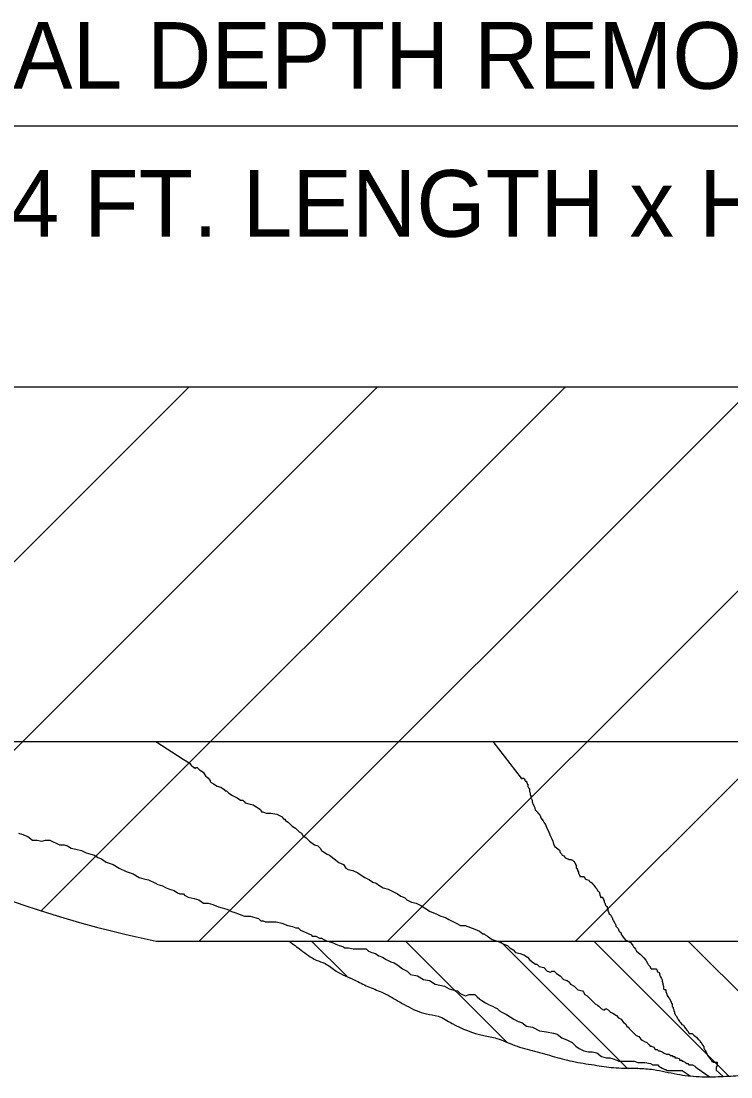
# Model space of a CAD drawing. Extents: x 101733 to 102413, y 98662 to 99115.
# Drawn here: x 101902.91 to 101934.82, y 98988.54 to 99036.04 of the extents above; entities that cross this region are included whole.
import ezdxf

# ---------------------------------------------------------------- set-up
doc = ezdxf.new("R2010")
doc.units = 0
for name, color, linetype in [('Design_PR_Roadway Dimensions', 7, 'Continuous'), ('Level 27', 7, 'Continuous'), ('Level 43', 7, 'Continuous'), ('Level 54', 7, 'Continuous'), ('Topo_Building', 7, 'Continuous'), ('Topo_EOP', 7, 'Continuous')]:
    doc.layers.add(name, color=color, linetype=linetype)

msp = doc.modelspace()

# ---------------------------------------------------------------- linework, layer by layer
at = {"layer": 'Level 27'}
for p, q in [((101875.058, 99019.588), (101994.759, 99019.586)), ((101908.976, 98994.647), (101960.846, 98994.647))]:
    msp.add_line(p, q, dxfattribs=at)
msp.add_arc((101919.268, 99044.179), 50.589, 209.0868, 258.2595, dxfattribs=at)
msp.add_spline([(101914.961, 98994.647), (101915.496, 98994.244), (101916.178, 98993.797), (101916.573, 98993.638), (101917.08, 98993.298), (101917.89, 98992.903), (101918.496, 98992.608), (101919.127, 98992.349), (101919.498, 98992.161), (101920.232, 98991.742), (101921.134, 98991.375), (101921.657, 98991.268), (101922.287, 98990.948), (101923.707, 98990.402), (101924.294, 98990.27), (101925.104, 98989.955), (101925.998, 98989.692), (101926.899, 98989.448), (101927.817, 98989.217), (101928.795, 98989.057), (101929.661, 98988.949), (101930.634, 98988.925), (101931.348, 98988.87), (101932.402, 98988.662), (101933.395, 98988.554), (101934.369, 98988.554), (101935.266, 98988.61), (101935.949, 98988.662), (101936.475, 98988.69), (101937.509, 98988.714), (101938.849, 98988.77), (101939.556, 98988.902), (101941.056, 98989.109), (101942.588, 98989.428), (101943.981, 98989.795), (101945.589, 98990.242), (101947.348, 98990.797), (101948.928, 98991.423), (101950.776, 98992.245), (101951.905, 98992.824), (101953.062, 98993.43), (101953.928, 98994.009), (101954.861, 98994.647)], degree=3, dxfattribs=at)
at = {"layer": 'Level 43'}
msp.add_line((101875.061, 99031.33), (101994.761, 99031.33), dxfattribs=at)
at = {"layer": 'Level 54'}
for p, q in [((101915.971, 98994.647), (101917.559, 98993.067)), ((101920.196, 98994.647), (101924.765, 98990.083)), ((101924.442, 98994.647), (101930.155, 98988.933)), ((101928.667, 98994.647), (101934.736, 98988.578)), ((101932.9, 98994.647), (101938.786, 98988.766))]:
    msp.add_line(p, q, dxfattribs=at)
at = {"layer": 'Topo_Building'}
for p, q in [((101892.27, 99001.398), (101910.461, 99019.589)), ((101897.741, 98998.398), (101918.931, 99019.589)), ((101903.809, 98996.012), (101927.39, 99019.589)), ((101910.919, 98994.647), (101935.853, 99019.589)), ((101919.382, 98994.647), (101944.32, 99019.589)), ((101927.841, 98994.647), (101952.779, 99019.589))]:
    msp.add_line(p, q, dxfattribs=at)
for points in [[(101908.96, 99003.629), (101910.193, 99002.831), (101910.461, 99002.671), (101910.56, 99002.563), (101910.668, 99002.46), (101910.72, 99002.46), (101910.72, 99002.404), (101910.772, 99002.46), (101910.828, 99002.46), (101910.927, 99002.356), (101911.087, 99002.244), (101911.195, 99002.088), (101911.303, 99001.989), (101911.402, 99001.877), (101911.402, 99001.829), (101911.454, 99001.777), (101911.562, 99001.725), (101911.721, 99001.618), (101911.881, 99001.566), (101912.041, 99001.462), (101912.089, 99001.406), (101912.14, 99001.406), (101912.248, 99001.302), (101912.408, 99001.195), (101912.615, 99001.091), (101912.775, 99000.983), (101912.879, 99000.983), (101912.934, 99000.935), (101912.982, 99000.875), (101913.142, 99000.824), (101913.349, 99000.776), (101913.509, 99000.672), (101913.669, 99000.564), (101913.72, 99000.457), (101913.772, 99000.457), (101913.932, 99000.409), (101914.143, 99000.409), (101914.403, 99000.353), (101914.614, 99000.249), (101914.722, 99000.141), (101914.774, 99000.141), (101914.774, 99000.089), (101914.929, 98999.982), (101915.089, 98999.822), (101915.249, 98999.722), (101915.356, 98999.619), (101915.408, 98999.563), (101915.508, 98999.511), (101915.568, 98999.403), (101915.719, 98999.299), (101915.879, 98999.144), (101916.095, 98998.984), (101916.25, 98998.928), (101916.354, 98998.829), (101916.41, 98998.717), (101916.509, 98998.669), (101916.669, 98998.565), (101916.773, 98998.509), (101916.988, 98998.35), (101917.196, 98998.19), (101917.403, 98998.09), (101917.515, 98997.931), (101917.615, 98997.875), (101917.826, 98997.823), (101918.042, 98997.723), (101918.197, 98997.616), (101918.357, 98997.512), (101918.568, 98997.404), (101918.72, 98997.296), (101918.88, 98997.249), (101919.035, 98997.137), (101919.195, 98997.037), (101919.41, 98996.981), (101919.622, 98996.878), (101919.829, 98996.77), (101919.989, 98996.67), (101920.148, 98996.61), (101920.248, 98996.51), (101920.464, 98996.403), (101920.675, 98996.355), (101920.883, 98996.243), (101921.042, 98996.143), (101921.301, 98995.984), (101921.569, 98995.876), (101921.776, 98995.768), (101921.984, 98995.716), (101922.143, 98995.617), (101922.355, 98995.509), (101922.463, 98995.457), (101922.67, 98995.349), (101922.881, 98995.349), (101923.304, 98995.19), (101923.516, 98995.09), (101923.676, 98994.982), (101923.723, 98994.982), (101923.775, 98994.93), (101923.883, 98994.875), (101924.09, 98994.715), (101924.41, 98994.615), (101924.617, 98994.511), (101924.777, 98994.456)], [(101924.122, 99003.629), (101925.399, 99001.973), (101925.431, 99001.941), (101925.431, 99001.973), (101925.463, 99001.973), (101925.495, 99001.973), (101925.527, 99001.941), (101925.559, 99001.909), (101925.559, 99001.877), (101925.591, 99001.845), (101925.627, 99001.845), (101925.627, 99001.809), (101925.659, 99001.745), (101925.659, 99001.713), (101925.69, 99001.713), (101925.69, 99001.673), (101925.69, 99001.61), (101925.722, 99001.542), (101925.762, 99001.478), (101925.762, 99001.446), (101925.762, 99001.382), (101925.794, 99001.314), (101925.794, 99001.251), (101925.794, 99001.215), (101925.826, 99001.215), (101925.826, 99001.183), (101925.826, 99001.151), (101925.826, 99001.119), (101925.826, 99001.079), (101925.858, 99001.047), (101925.894, 99000.983), (101925.894, 99000.919), (101925.926, 99000.788), (101925.99, 99000.684), (101926.022, 99000.552), (101926.085, 99000.488), (101926.121, 99000.457), (101926.153, 99000.393), (101926.217, 99000.361), (101926.217, 99000.325), (101926.253, 99000.293), (101926.285, 99000.193), (101926.389, 99000.058), (101926.421, 98999.962), (101926.484, 98999.898), (101926.548, 98999.726), (101926.616, 98999.595), (101926.68, 98999.435), (101926.752, 98999.272), (101926.816, 98999.14), (101926.848, 98999.004), (101926.915, 98998.877), (101926.947, 98998.877), (101926.979, 98998.841), (101927.111, 98998.737), (101927.143, 98998.641), (101927.175, 98998.605), (101927.207, 98998.573), (101927.243, 98998.509), (101927.306, 98998.478), (101927.338, 98998.446), (101927.378, 98998.414), (101927.41, 98998.378), (101927.474, 98998.346), (101927.506, 98998.346), (101927.538, 98998.314), (101927.57, 98998.314), (101927.638, 98998.314), (101927.701, 98998.282), (101927.741, 98998.246), (101927.773, 98998.246), (101927.773, 98998.214), (101927.805, 98998.182), (101927.837, 98998.11), (101927.837, 98998.079), (101927.873, 98998.079), (101927.873, 98998.047), (101927.873, 98997.983), (101927.873, 98997.951), (101927.905, 98997.919), (101927.905, 98997.851), (101927.937, 98997.851), (101927.937, 98997.819), (101927.937, 98997.787), (101927.969, 98997.747), (101927.969, 98997.715), (101927.969, 98997.683), (101928.001, 98997.652), (101928.033, 98997.584), (101928.033, 98997.552), (101928.065, 98997.552), (101928.1, 98997.552), (101928.132, 98997.552), (101928.164, 98997.52), (101928.196, 98997.552), (101928.232, 98997.552), (101928.264, 98997.456), (101928.328, 98997.424), (101928.432, 98997.388), (101928.464, 98997.324), (101928.527, 98997.292)], [(101902.784, 98999.511), (101902.943, 98999.459), (101903.207, 98999.355), (101903.418, 98999.196), (101903.63, 98999.196), (101903.837, 98999.144), (101903.997, 98999.196), (101904.204, 98999.196), (101904.631, 98998.984), (101904.843, 98998.984), (101904.994, 98998.928), (101905.154, 98998.829), (101905.369, 98998.777), (101905.625, 98998.717), (101905.836, 98998.617), (101906.048, 98998.565), (101906.207, 98998.509), (101906.363, 98998.406), (101906.522, 98998.35), (101906.738, 98998.194), (101907.049, 98998.09), (101907.317, 98997.935), (101907.632, 98997.775), (101907.943, 98997.672), (101908.21, 98997.512), (101908.418, 98997.456), (101908.629, 98997.408), (101908.944, 98997.249), (101909.048, 98997.197), (101909.264, 98997.141), (101909.423, 98997.037), (101909.579, 98996.981), (101909.79, 98996.929), (101909.942, 98996.822), (101910.05, 98996.77), (101910.157, 98996.77), (101910.205, 98996.77), (101910.261, 98996.722), (101910.417, 98996.618), (101910.684, 98996.562)], [(101928.527, 98997.292), (101928.595, 98997.257), (101928.595, 98997.225), (101928.627, 98997.193), (101928.659, 98997.161), (101928.691, 98997.121), (101928.731, 98997.057), (101928.795, 98996.993), (101928.827, 98996.929), (101928.863, 98996.893), (101928.894, 98996.862), (101928.926, 98996.758), (101928.926, 98996.726), (101928.958, 98996.662), (101928.958, 98996.626), (101928.99, 98996.594), (101929.022, 98996.626), (101929.054, 98996.626), (101929.054, 98996.594), (101929.09, 98996.53), (101929.09, 98996.498), (101929.122, 98996.467), (101929.122, 98996.399), (101929.154, 98996.367), (101929.186, 98996.267), (101929.222, 98996.235), (101929.254, 98996.203), (101929.254, 98996.131), (101929.285, 98996.099), (101929.285, 98996.004), (101929.317, 98995.972), (101929.357, 98995.872), (101929.389, 98995.84), (101929.421, 98995.808), (101929.453, 98995.736), (101929.485, 98995.704), (101929.517, 98995.605), (101929.549, 98995.573), (101929.585, 98995.477), (101929.617, 98995.445), (101929.649, 98995.345), (101929.649, 98995.313), (101929.72, 98995.246), (101929.752, 98995.214), (101929.784, 98995.11), (101929.816, 98995.078), (101929.852, 98995.046), (101929.884, 98995.014), (101929.884, 98994.95), (101929.916, 98994.914), (101929.98, 98994.819), (101930.044, 98994.747), (101930.079, 98994.683), (101930.111, 98994.683), (101930.243, 98994.615), (101930.307, 98994.583), (101930.379, 98994.488), (101930.411, 98994.456), (101930.443, 98994.388), (101930.474, 98994.356), (101930.538, 98994.288), (101930.574, 98994.192), (101930.638, 98994.152), (101930.742, 98994.057), (101930.842, 98993.961), (101930.905, 98993.893), (101931.001, 98993.789), (101931.069, 98993.658), (101931.101, 98993.594), (101931.165, 98993.53), (101931.233, 98993.398), (101931.296, 98993.398), (101931.336, 98993.398), (101931.4, 98993.398), (101931.432, 98993.398), (101931.464, 98993.398), (101931.496, 98993.366), (101931.528, 98993.267), (101931.596, 98993.235), (101931.628, 98993.131), (101931.628, 98993.099), (101931.659, 98993.035), (101931.699, 98992.971), (101931.731, 98992.903), (101931.731, 98992.84), (101931.763, 98992.736), (101931.763, 98992.704), (101931.795, 98992.604), (101931.795, 98992.508), (101931.831, 98992.477), (101931.863, 98992.477), (101931.895, 98992.477), (101931.895, 98992.377), (101931.927, 98992.309), (101931.959, 98992.205), (101932.023, 98992.109), (101932.058, 98992.046), (101932.122, 98991.946), (101932.154, 98991.85), (101932.19, 98991.81), (101932.19, 98991.778)], [(101910.684, 98996.562), (101910.892, 98996.51), (101911.103, 98996.355), (101911.314, 98996.355), (101911.526, 98996.299), (101911.785, 98996.195), (101911.945, 98996.143), (101912.156, 98996.087), (101912.264, 98996.036), (101912.364, 98995.984), (101912.523, 98995.928), (101912.683, 98995.876), (101912.791, 98995.828), (101912.95, 98995.768), (101913.21, 98995.768), (101913.417, 98995.716), (101913.577, 98995.669), (101913.685, 98995.565), (101913.792, 98995.565), (101913.892, 98995.509), (101914.103, 98995.509), (101914.371, 98995.509), (101914.63, 98995.457), (101914.898, 98995.349), (101915.105, 98995.301), (101915.265, 98995.25), (101915.368, 98995.25), (101915.472, 98995.142), (101915.58, 98995.09), (101915.951, 98994.93), (101915.999, 98994.875), (101916.158, 98994.875), (101916.318, 98994.775), (101916.422, 98994.775), (101916.525, 98994.723), (101916.633, 98994.663), (101916.793, 98994.615), (101916.944, 98994.563), (101917.052, 98994.511), (101917.212, 98994.456), (101917.371, 98994.404), (101917.471, 98994.352), (101917.531, 98994.352), (101917.631, 98994.352), (101917.846, 98994.296), (101918.105, 98994.296), (101918.317, 98994.296), (101918.425, 98994.296), (101918.524, 98994.196), (101918.684, 98994.136), (101918.84, 98994.089), (101918.999, 98993.981), (101919.159, 98993.929), (101919.318, 98993.821), (101919.526, 98993.721), (101919.686, 98993.67), (101919.845, 98993.562), (101920.053, 98993.402), (101920.264, 98993.298), (101920.42, 98993.143), (101920.739, 98993.083), (101920.998, 98992.927), (101921.266, 98992.876), (101921.525, 98992.716), (101921.74, 98992.668), (101921.952, 98992.616), (101922.159, 98992.508), (101922.319, 98992.457), (101922.526, 98992.405), (101922.638, 98992.301), (101922.738, 98992.245), (101922.897, 98992.189), (101923.053, 98992.245), (101923.157, 98992.245), (101923.265, 98992.245), (101923.316, 98992.245), (101923.372, 98992.189), (101923.42, 98992.141), (101923.532, 98992.034), (101923.632, 98991.982), (101923.791, 98991.874), (101923.947, 98991.774), (101924.106, 98991.714), (101924.21, 98991.663), (101924.318, 98991.615), (101924.426, 98991.511), (101924.529, 98991.455), (101924.741, 98991.351), (101924.9, 98991.248), (101925.06, 98991.136), (101925.264, 98991.036), (101925.423, 98990.98), (101925.639, 98990.821), (101925.898, 98990.769), (101926.213, 98990.609), (101926.532, 98990.561), (101926.848, 98990.509), (101927.007, 98990.458), (101927.219, 98990.298), (101927.474, 98990.194), (101927.685, 98990.083)], [(101924.777, 98994.456), (101924.88, 98994.352), (101925.04, 98994.248), (101925.144, 98994.136), (101925.355, 98994.089), (101925.511, 98994.037), (101925.671, 98993.929), (101925.774, 98993.821), (101925.882, 98993.721), (101926.038, 98993.61), (101926.093, 98993.61), (101926.149, 98993.562), (101926.197, 98993.51), (101926.409, 98993.458), (101926.564, 98993.298), (101926.724, 98993.243), (101926.776, 98993.298), (101926.883, 98993.298), (101926.987, 98993.195), (101927.147, 98993.083), (101927.302, 98992.927), (101927.462, 98992.876), (101927.518, 98992.824), (101927.618, 98992.716), (101927.777, 98992.616), (101927.937, 98992.457), (101928.144, 98992.405), (101928.196, 98992.349), (101928.256, 98992.245), (101928.356, 98992.189), (101928.515, 98992.03), (101928.623, 98991.93), (101928.723, 98991.822), (101928.831, 98991.77), (101928.882, 98991.714), (101928.99, 98991.615), (101929.094, 98991.563), (101929.15, 98991.563), (101929.198, 98991.615), (101929.309, 98991.563), (101929.409, 98991.455), (101929.517, 98991.403), (101929.676, 98991.296), (101929.776, 98991.192), (101929.884, 98991.136), (101929.988, 98990.98), (101930.091, 98990.928), (101930.147, 98990.821), (101930.203, 98990.769), (101930.251, 98990.721), (101930.359, 98990.609), (101930.462, 98990.509), (101930.57, 98990.402), (101930.678, 98990.35), (101930.73, 98990.298), (101930.778, 98990.242), (101930.83, 98990.194), (101930.937, 98990.138), (101931.041, 98990.083), (101931.145, 98989.983), (101931.201, 98989.927), (101931.257, 98989.927), (101931.356, 98989.875), (101931.412, 98989.767), (101931.516, 98989.767), (101931.572, 98989.715), (101931.624, 98989.715), (101931.731, 98989.668), (101931.831, 98989.608), (101931.935, 98989.556), (101931.991, 98989.556), (101932.043, 98989.556), (101932.094, 98989.508), (101932.15, 98989.508), (101932.198, 98989.508), (101932.198, 98989.456), (101932.25, 98989.456), (101932.31, 98989.456), (101932.31, 98989.404), (101932.358, 98989.404), (101932.41, 98989.404), (101932.517, 98989.348), (101932.517, 98989.297), (101932.625, 98989.297), (101932.625, 98989.245), (101932.677, 98989.245), (101932.777, 98989.189), (101932.837, 98989.141), (101932.884, 98989.141), (101932.936, 98989.085), (101932.988, 98989.085), (101933.096, 98989.085), (101933.204, 98989.029), (101933.252, 98988.981), (101933.303, 98988.929), (101933.842, 98988.55)], [(101932.19, 98991.778), (101932.19, 98991.71), (101932.222, 98991.679), (101932.222, 98991.615), (101932.254, 98991.551), (101932.254, 98991.519), (101932.286, 98991.451), (101932.286, 98991.419), (101932.326, 98991.319), (101932.358, 98991.288), (101932.422, 98991.184), (101932.454, 98991.12), (101932.517, 98991.024), (101932.553, 98990.992), (101932.617, 98990.893), (101932.689, 98990.861), (101932.753, 98990.757), (101932.785, 98990.721), (101932.853, 98990.625), (101932.884, 98990.593), (101932.948, 98990.498), (101932.98, 98990.498), (101933.012, 98990.498), (101933.08, 98990.498), (101933.112, 98990.462), (101933.18, 98990.398), (101933.275, 98990.33), (101933.347, 98990.226), (101933.411, 98990.194), (101933.443, 98990.13), (101933.443, 98990.099), (101933.475, 98990.099), (101933.507, 98990.067), (101933.507, 98990.035), (101933.543, 98990.003), (101933.543, 98989.967), (101933.575, 98989.967), (101933.575, 98989.935), (101933.607, 98989.903), (101933.607, 98989.871), (101933.607, 98989.831), (101933.639, 98989.767), (101933.678, 98989.731), (101933.678, 98989.7), (101933.71, 98989.668), (101933.71, 98989.636), (101933.742, 98989.604), (101933.742, 98989.572), (101933.774, 98989.508), (101933.81, 98989.472), (101933.81, 98989.44), (101933.842, 98989.408), (101933.906, 98989.34), (101933.938, 98989.308), (101933.97, 98989.237), (101934.002, 98989.237), (101934.038, 98989.205), (101934.069, 98989.205), (101934.101, 98989.205), (101934.133, 98989.205), (101934.169, 98989.205), (101934.201, 98989.205), (101934.201, 98989.173), (101934.201, 98989.205), (101934.201, 98989.173), (101934.201, 98989.109), (101934.201, 98989.077), (101934.201, 98989.045), (101934.169, 98988.977), (101934.169, 98988.945), (101934.169, 98988.913), (101934.169, 98988.874), (101934.169, 98988.842), (101934.48, 98988.562)], [(101927.685, 98990.083), (101927.845, 98989.927), (101928.001, 98989.823), (101928.212, 98989.715), (101928.424, 98989.668), (101928.583, 98989.668), (101928.795, 98989.616), (101929.006, 98989.456), (101929.214, 98989.404), (101929.373, 98989.404), (101929.533, 98989.348), (101929.692, 98989.297), (101929.792, 98989.245), (101929.952, 98989.245), (101930.06, 98989.245), (101930.159, 98989.245), (101930.319, 98989.245), (101930.478, 98989.245), (101930.634, 98989.189), (101930.794, 98989.189), (101930.846, 98989.189), (101930.901, 98989.189), (101930.953, 98989.189), (101931.213, 98989.141), (101931.32, 98989.089), (101931.372, 98989.089), (101931.424, 98989.089), (101931.532, 98989.089), (101931.584, 98989.029), (101931.739, 98988.929), (101931.847, 98988.874), (101931.899, 98988.874), (101931.955, 98988.822), (101932.055, 98988.822), (101932.114, 98988.822), (101932.166, 98988.822), (101932.214, 98988.822), (101932.266, 98988.822), (101932.318, 98988.822), (101932.374, 98988.822), (101932.426, 98988.822), (101932.477, 98988.822), (101932.533, 98988.822), (101932.581, 98988.822), (101932.637, 98988.822), (101932.996, 98988.586)]]:
    msp.add_lwpolyline(points, dxfattribs=at)
at = {"layer": 'Topo_EOP'}
for p, q in [((101801.246, 99019.589), (102068.576, 99019.589)), ((101801.246, 99003.629), (102068.576, 99003.629))]:
    msp.add_line(p, q, dxfattribs=at)

# ---------------------------------------------------------------- texts
at = {"layer": 'Design_PR_Roadway Dimensions'}
for s, p in [('PARTIAL DEPTH REMOVAL & PATCHING', (101890.729, 99032.991)), ('(MINIMUM 4 FT. LENGTH x HALF LANE WIDTH)', (101881.893, 99026.333))]:
    msp.add_text(s, height=3.00048, dxfattribs=at).set_placement(p)

doc.saveas('drawing.dxf')
